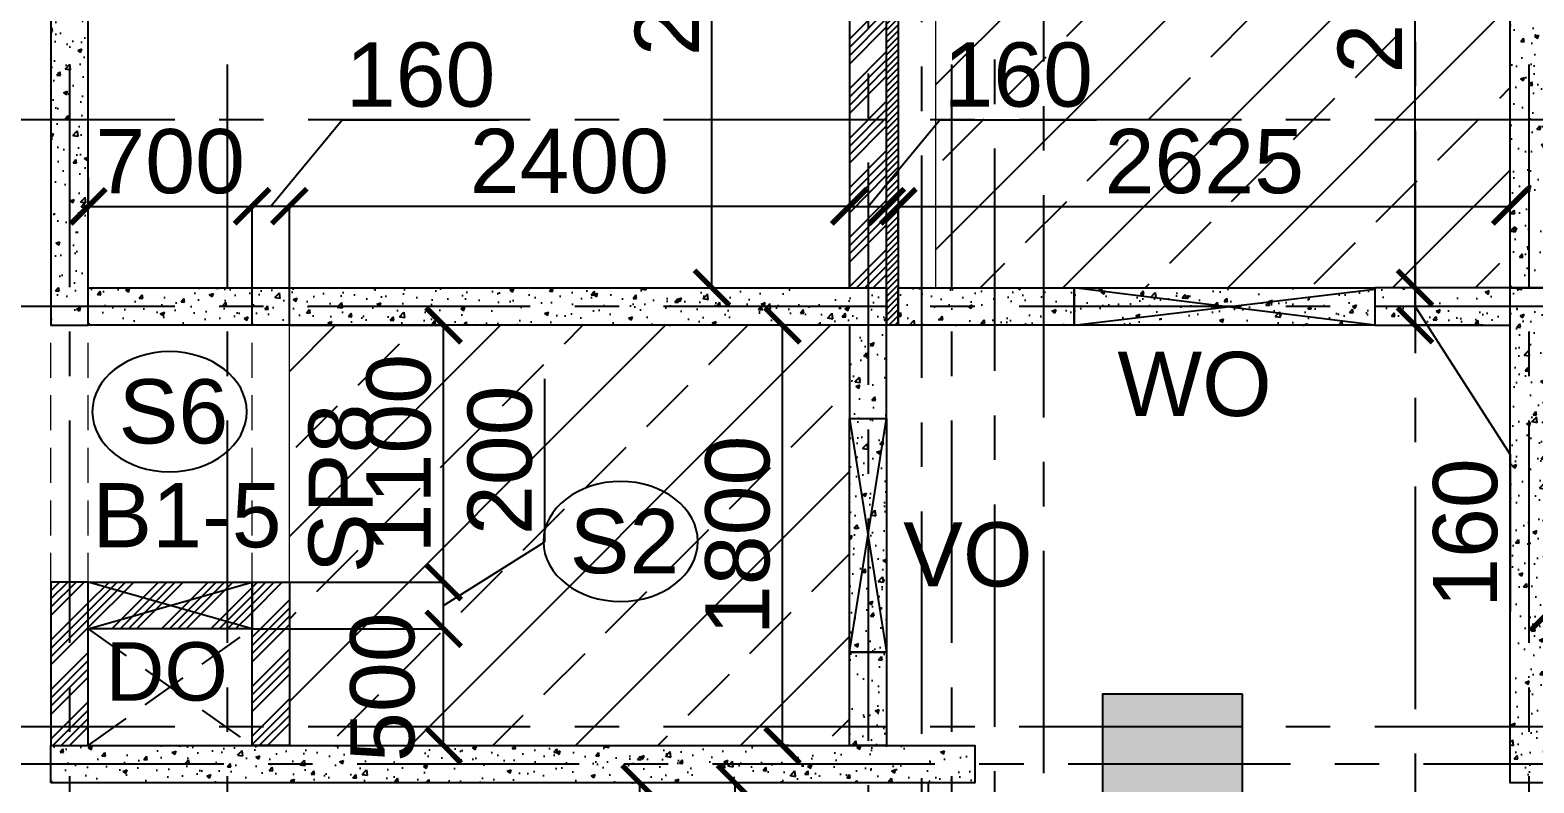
# Model space of a CAD drawing. Header units: inches. Extents: x 278200 to 407749, y -182622 to -96622.
# Drawn here: x 314546 to 320992, y -117585 to -114361 of the extents above; entities that cross this region are included whole.
import ezdxf

# ---------------------------------------------------------------- set-up
doc = ezdxf.new("R2010")
doc.units = ezdxf.units.IN
doc.header["$MEASUREMENT"] = 0
doc.linetypes.add('CENTER', pattern=[50.8, 31.75, -6.35, 6.35, -6.35])
doc.linetypes.add('Hidden', pattern=[3, 2, -1])
for name, color, linetype in [('1', 8, 'Continuous'), ('160 R.C. WALL HAT', 8, 'Continuous'), ('160 R.C.WALL', 6, 'Continuous'), ('2', 5, 'Continuous'), ('AR-Column', 40, 'Continuous'), ('BEAM TEXT', 4, 'Continuous'), ('DIM', 251, 'Continuous'), ('DOP IN SHEAR WALL', 5, 'Continuous'), ('GRID', 8, 'CENTER'), ('NON S.WALL HATCH', 8, 'Continuous'), ('NON STRUC R.C.WALL', 6, 'Continuous'), ('NON.STRUC.R.C.WALLS', 1, 'Continuous'), ('SPANRAL BEAM', 3, 'Continuous'), ('SUNKEN', 8, 'Continuous'), ('TEXT-1', 3, 'Continuous')]:
    doc.layers.add(name, color=color, linetype=linetype)
for name, color, linetype, lineweight in [('BEAMS', 3, 'Continuous', 0), ('SLAB CIR', 1, 'Continuous', 25), ('SLAB TXT', 3, 'Continuous', 0)]:
    doc.layers.add(name, color=color, linetype=linetype, lineweight=lineweight)
doc.styles.add('T200', font='sanss___.ttf', dxfattribs={"height": 275})
doc.styles.add('T300', font='sanss___.ttf', dxfattribs={"height": 350})
doc.dimstyles.new('T 200', dxfattribs={"dimtxt": 275, "dimasz": 150, "dimexe": 1, "dimexo": 0, "dimgap": 50, "dimtad": 1, "dimdec": 0, "dimrnd": 5, "dimdsep": 46, "dimtxsty": 'T200', "dimblk": 'ARCHTICK', "dimcen": 2.5, "dimdle": 1, "dimclrd": 5, "dimclre": 253, "dimclrt": 1, "dimadec": 0, "dimazin": 0, "dimtfac": 1, "dimtdec": 0, "dimtmove": 2, "dimatfit": 3, "dimfxl": 0, "dimarcsym": 0})
pattern_1 = [(45, (2631098.34, -227725.94), (-106.066017, 106.066017), []), (45, (2631133.7, -227725.94), (-106.066017, 106.066017), []), (45, (2631169.05, -227725.94), (-106.066017, 106.066017), []), (45, (2631204.41, -227725.94), (-106.066017, 106.066017), [])]
pattern_2 = [(50, (2502080.12, 118330.9), (179.315046, -15.688034), [18.75, -206.25]), (355, (2502080.12, 118330.9), (-34.687833, 188.048033), [15, -165]), (100.4514445, (2502095.07, 118329.6), (144.627212, 172.359998), [15.935048, -175.285528]), (46.1842, (2502080.12, 118380.9), (266.810333, -41.37982), [28.125, -309.375]), (96.635635, (2502102.36, 118377.46), (233.665486, 243.52965), [23.902586, -262.92844]), (351.184164, (2502080.12, 118380.9), (233.665486, 243.52965), [22.5, -247.5]), (21, (2502105.12, 118368.4), (149.226763, -100.654723), [18.75, -206.25]), (326, (2502105.12, 118368.4), (60.828833, 181.287511), [15, -165]), (71.451445, (2502117.56, 118360.02), (210.055594, 80.632788), [15.935047, -175.285528]), (37.5, (2502080.12, 118330.906), (3.0399638, 83.2234635), [0, -163, 0, -167.5, 0, -165.625]), (7.5, (2502080.12, 118330.91), (65.7673844, 98.602928), [0, -95.5, 0, -159.25, 0, -63.125]), (327.5, (2502024.37, 118330.906), (133.455609, -5.638718), [0, -62.5, 0, -195, 0, -258.75]), (317.5, (2501999.37, 118330.91), (145.7965423, 25.0262456), [0, -81.25, 0, -129.5, 0, -183.75])]
pattern_3 = [(50, (2493924.82, 120130.9), (179.315046, -15.688034), [18.75, -206.25]), (355, (2493924.82, 120130.9), (-34.687833, 188.048033), [15, -165]), (100.4514445, (2493939.76, 120129.6), (144.627212, 172.359998), [15.935048, -175.285528]), (46.1842, (2493924.82, 120180.9), (266.810333, -41.37982), [28.125, -309.375]), (96.635635, (2493947.05, 120177.46), (233.665486, 243.52965), [23.902586, -262.92844]), (351.184164, (2493924.82, 120180.9), (233.665486, 243.52965), [22.5, -247.5]), (21, (2493949.82, 120168.4), (149.226763, -100.654723), [18.75, -206.25]), (326, (2493949.82, 120168.4), (60.828833, 181.287511), [15, -165]), (71.451445, (2493962.25, 120160.02), (210.055594, 80.632788), [15.935047, -175.285528]), (37.5, (2493924.816, 120130.906), (3.0399638, 83.2234635), [0, -163, 0, -167.5, 0, -165.625]), (7.5, (2493924.82, 120130.91), (65.7673844, 98.602928), [0, -95.5, 0, -159.25, 0, -63.125]), (327.5, (2493869.066, 120130.906), (133.455609, -5.638718), [0, -62.5, 0, -195, 0, -258.75]), (317.5, (2493844.07, 120130.91), (145.7965423, 25.0262456), [0, -81.25, 0, -129.5, 0, -183.75])]

# ---------------------------------------------------------------- blocks, each defined once
blk = doc.blocks.new('_ARCHTICK')
at = {"color": 0, "linetype": 'ByBlock', "const_width": 0.15}
blk.add_lwpolyline([(-0.5, -0.5), (0.5, 0.5)], dxfattribs=at)
blk = doc.blocks.new('*D662')
at = {"layer": 'Defpoints', "color": 0}
for p in [(317159.1, -117584.9), (317724.5, -117584.9, 14.7), (317426, -120734.9, 14.7)]:
    blk.add_point(p, dxfattribs=at)
at = {"layer": 'DIM', "color": 253, "lineweight": -2}
for p, q in [((317724.5, -117584.9), (317158.1, -117584.9)), ((317426, -120734.9), (317158.1, -120734.9))]:
    blk.add_line(p, q, dxfattribs=at)
at = {"layer": 'DIM', "color": 5, "lineweight": -2}
blk.add_line((317159.1, -120735.9), (317159.1, -117583.9), dxfattribs=at)
at = {"layer": 'DIM', "color": 5, "lineweight": -2, "xscale": 150, "yscale": 150, "zscale": 150}
for p, rotation in [((317159.1, -117584.9), 90), ((317159.1, -120734.9), 270)]:
    blk.add_blockref('_ARCHTICK', p, dxfattribs=dict(at, rotation=rotation))
at = {"layer": 'DIM', "color": 1, "insert": (316967.3, -119159.9), "char_height": 275, "attachment_point": 5, "rotation": 90, "style": 'T200'}
blk.add_mtext('3150', dxfattribs=at)
blk = doc.blocks.new('*D663')
at = {"layer": 'Defpoints', "color": 0}
for p in [(317771.3, -115624.9), (317798.7, -115624.9, 14.7), (317798.7, -117424.9, 14.7)]:
    blk.add_point(p, dxfattribs=at)
at = {"layer": 'DIM', "color": 253, "lineweight": -2}
for p, q in [((317798.7, -115624.9), (317770.3, -115624.9)), ((317798.7, -117424.9), (317770.3, -117424.9))]:
    blk.add_line(p, q, dxfattribs=at)
at = {"layer": 'DIM', "color": 5, "lineweight": -2}
blk.add_line((317771.3, -117425.9), (317771.3, -115623.9), dxfattribs=at)
at = {"layer": 'DIM', "color": 5, "lineweight": -2, "xscale": 150, "yscale": 150, "zscale": 150}
for p, rotation in [((317771.3, -115624.9), 90), ((317771.3, -117424.9), 270)]:
    blk.add_blockref('_ARCHTICK', p, dxfattribs=dict(at, rotation=rotation))
at = {"layer": 'DIM', "color": 1, "insert": (317579.7, -116524.9), "char_height": 275, "attachment_point": 5, "rotation": 90, "style": 'T200'}
blk.add_mtext('1800', dxfattribs=at)
blk = doc.blocks.new('*D664')
at = {"layer": 'Defpoints', "color": 0}
for p in [(317469.1, -112624.9, 14.7), (317469.1, -112624.9), (317469.1, -115464.9, 14.7)]:
    blk.add_point(p, dxfattribs=at)
at = {"layer": 'DIM', "color": 253, "lineweight": -2}
for p, q in [((317469.1, -112624.9), (317468.1, -112624.9)), ((317469.1, -115464.9), (317468.1, -115464.9))]:
    blk.add_line(p, q, dxfattribs=at)
at = {"layer": 'DIM', "color": 5, "lineweight": -2}
blk.add_line((317469.1, -115465.9), (317469.1, -112623.9), dxfattribs=at)
at = {"layer": 'DIM', "color": 5, "lineweight": -2, "xscale": 150, "yscale": 150, "zscale": 150}
for p, rotation in [((317469.1, -112624.9), 90), ((317469.1, -115464.9), 270)]:
    blk.add_blockref('_ARCHTICK', p, dxfattribs=dict(at, rotation=rotation))
at = {"layer": 'DIM', "color": 1, "insert": (317277.4, -114044.9), "char_height": 275, "attachment_point": 5, "rotation": 90, "style": 'T200'}
blk.add_mtext('2840', dxfattribs=at)
blk = doc.blocks.new('*D665')
at = {"layer": 'Defpoints', "color": 0}
for p in [(314795.7, -114993.6, 14.7), (315497.5, -115115.6), (315497.5, -115624.9, 14.7)]:
    blk.add_point(p, dxfattribs=at)
at = {"layer": 'DIM', "color": 253, "lineweight": -2}
for p, q in [((314795.7, -114993.6), (314795.7, -115116.6)), ((315497.5, -115624.9), (315497.5, -115114.6))]:
    blk.add_line(p, q, dxfattribs=at)
at = {"layer": 'DIM', "color": 5, "lineweight": -2}
blk.add_line((314794.7, -115115.6), (315498.5, -115115.6), dxfattribs=at)
at = {"layer": 'DIM', "color": 5, "lineweight": -2, "xscale": 150, "yscale": 150, "zscale": 150, "rotation": 180}
blk.add_blockref('_ARCHTICK', (314795.7, -115115.6), dxfattribs=at)
at = {"layer": 'DIM', "color": 5, "lineweight": -2, "xscale": 150, "yscale": 150, "zscale": 150}
blk.add_blockref('_ARCHTICK', (315497.5, -115115.6), dxfattribs=at)
at = {"layer": 'DIM', "color": 1, "insert": (315146.6, -114924), "char_height": 275, "attachment_point": 5, "style": 'T200'}
blk.add_mtext('700', dxfattribs=at)
blk = doc.blocks.new('*D666')
at = {"layer": 'Defpoints', "color": 0}
for p in [(318057.8, -114993.6, 14.7), (318217.8, -115115.6), (318217.8, -115275.4, 14.7)]:
    blk.add_point(p, dxfattribs=at)
at = {"layer": 'DIM', "color": 5, "lineweight": -2}
for p, q in [((318137.8, -115115.6), (318445.7, -114744.9)), ((318445.7, -114744.9), (319117.9, -114744.9)), ((318056.8, -115115.6), (318218.8, -115115.6))]:
    blk.add_line(p, q, dxfattribs=at)
at = {"layer": 'DIM', "color": 253, "lineweight": -2}
for p, q in [((318057.8, -114993.6), (318057.8, -115116.6)), ((318217.8, -115275.4), (318217.8, -115114.6))]:
    blk.add_line(p, q, dxfattribs=at)
at = {"layer": 'DIM', "color": 5, "lineweight": -2, "xscale": 150, "yscale": 150, "zscale": 150, "rotation": 180}
blk.add_blockref('_ARCHTICK', (318057.8, -115115.6), dxfattribs=at)
at = {"layer": 'DIM', "color": 5, "lineweight": -2, "xscale": 150, "yscale": 150, "zscale": 150}
blk.add_blockref('_ARCHTICK', (318217.8, -115115.6), dxfattribs=at)
at = {"layer": 'DIM', "color": 1, "insert": (318781.8, -114553.1), "char_height": 275, "attachment_point": 5, "style": 'T200'}
blk.add_mtext('160', dxfattribs=at)
blk = doc.blocks.new('*D667')
at = {"layer": 'Defpoints', "color": 0}
for p in [(320891, -115115.6), (318267.8, -115272.1, 14.7), (320891, -115317.5, 14.7)]:
    blk.add_point(p, dxfattribs=at)
at = {"layer": 'DIM', "color": 5, "lineweight": -2}
blk.add_line((318266.8, -115115.6), (320892, -115115.6), dxfattribs=at)
at = {"layer": 'DIM', "color": 253, "lineweight": -2}
for p, q in [((318267.8, -115272.1), (318267.8, -115114.6)), ((320891, -115317.5), (320891, -115114.6))]:
    blk.add_line(p, q, dxfattribs=at)
at = {"layer": 'DIM', "color": 5, "lineweight": -2, "xscale": 150, "yscale": 150, "zscale": 150, "rotation": 180}
blk.add_blockref('_ARCHTICK', (318267.8, -115115.6), dxfattribs=at)
at = {"layer": 'DIM', "color": 5, "lineweight": -2, "xscale": 150, "yscale": 150, "zscale": 150}
blk.add_blockref('_ARCHTICK', (320891, -115115.6), dxfattribs=at)
at = {"layer": 'DIM', "color": 1, "insert": (319579.4, -114923.8), "char_height": 275, "attachment_point": 5, "style": 'T200'}
blk.add_mtext('2625', dxfattribs=at)
blk = doc.blocks.new('*D286')
at = {"layer": 'Defpoints', "color": 0}
for p in [(315497.5, -116924.9, 14.7), (316318.6, -116924.9), (315497.5, -117424.9, 14.7)]:
    blk.add_point(p, dxfattribs=at)
at = {"layer": 'DIM', "color": 253, "lineweight": -2}
for p, q in [((315497.5, -116924.9), (316319.6, -116924.9)), ((315497.5, -117424.9), (316319.6, -117424.9))]:
    blk.add_line(p, q, dxfattribs=at)
at = {"layer": 'DIM', "color": 5, "lineweight": -2}
blk.add_line((316318.6, -117425.9), (316318.6, -116923.9), dxfattribs=at)
at = {"layer": 'DIM', "color": 5, "lineweight": -2, "xscale": 150, "yscale": 150, "zscale": 150}
for p, rotation in [((316318.6, -116924.9), 90), ((316318.6, -117424.9), 270)]:
    blk.add_blockref('_ARCHTICK', p, dxfattribs=dict(at, rotation=rotation))
at = {"layer": 'DIM', "color": 1, "insert": (316057.7, -117174.9), "char_height": 275, "attachment_point": 5, "rotation": 90, "style": 'T200'}
blk.add_mtext('500', dxfattribs=at)
blk = doc.blocks.new('*D287')
at = {"layer": 'Defpoints', "color": 0}
for p in [(315657.5, -116724.9, 14.7), (316318.6, -116724.9), (315497.5, -116924.9, 14.7)]:
    blk.add_point(p, dxfattribs=at)
at = {"layer": 'DIM', "color": 5, "lineweight": -2}
for p, q in [((316752.3, -116552.4), (316752.3, -115854.2)), ((316318.6, -116824.9), (316752.3, -116552.4)), ((316318.6, -116925.9), (316318.6, -116723.9))]:
    blk.add_line(p, q, dxfattribs=at)
at = {"layer": 'DIM', "color": 253, "lineweight": -2}
for p, q in [((315657.5, -116724.9), (316319.6, -116724.9)), ((315497.5, -116924.9), (316319.6, -116924.9))]:
    blk.add_line(p, q, dxfattribs=at)
at = {"layer": 'DIM', "color": 5, "lineweight": -2, "xscale": 150, "yscale": 150, "zscale": 150}
for p, rotation in [((316318.6, -116724.9), 90), ((316318.6, -116924.9), 270)]:
    blk.add_blockref('_ARCHTICK', p, dxfattribs=dict(at, rotation=rotation))
at = {"layer": 'DIM', "color": 1, "insert": (316560.6, -116203.3), "char_height": 275, "attachment_point": 5, "rotation": 90, "style": 'T200'}
blk.add_mtext('200', dxfattribs=at)
blk = doc.blocks.new('*D288')
at = {"layer": 'Defpoints', "color": 0}
for p in [(315657.5, -115624.9, 14.7), (316318.6, -115624.9), (315657.5, -116724.9, 14.7)]:
    blk.add_point(p, dxfattribs=at)
at = {"layer": 'DIM', "color": 253, "lineweight": -2}
for p, q in [((315657.5, -115624.9), (316319.6, -115624.9)), ((315657.5, -116724.9), (316319.6, -116724.9))]:
    blk.add_line(p, q, dxfattribs=at)
at = {"layer": 'DIM', "color": 5, "lineweight": -2}
blk.add_line((316318.6, -116725.9), (316318.6, -115623.9), dxfattribs=at)
at = {"layer": 'DIM', "color": 5, "lineweight": -2, "xscale": 150, "yscale": 150, "zscale": 150}
for p, rotation in [((316318.6, -115624.9), 90), ((316318.6, -116724.9), 270)]:
    blk.add_blockref('_ARCHTICK', p, dxfattribs=dict(at, rotation=rotation))
at = {"layer": 'DIM', "color": 1, "insert": (316127, -116174.9), "char_height": 275, "attachment_point": 5, "rotation": 90, "style": 'T200'}
blk.add_mtext('1100', dxfattribs=at)
blk = doc.blocks.new('*D290')
at = {"layer": 'Defpoints', "color": 0}
for p in [(315657.5, -115114.6), (315497.5, -115624.9), (315657.5, -115624.9)]:
    blk.add_point(p, dxfattribs=at)
at = {"layer": 'DIM', "color": 5, "lineweight": -2}
for p, q in [((315577.5, -115114.6), (315884, -114744.9)), ((315884, -114744.9), (316556.2, -114744.9)), ((315496.5, -115114.6), (315658.5, -115114.6))]:
    blk.add_line(p, q, dxfattribs=at)
at = {"layer": 'DIM', "color": 253, "lineweight": -2}
for p, q in [((315497.5, -115624.9), (315497.5, -115113.6)), ((315657.5, -115624.9), (315657.5, -115113.6))]:
    blk.add_line(p, q, dxfattribs=at)
at = {"layer": 'DIM', "color": 5, "lineweight": -2, "xscale": 150, "yscale": 150, "zscale": 150, "rotation": 180}
blk.add_blockref('_ARCHTICK', (315497.5, -115114.6), dxfattribs=at)
at = {"layer": 'DIM', "color": 5, "lineweight": -2, "xscale": 150, "yscale": 150, "zscale": 150}
blk.add_blockref('_ARCHTICK', (315657.5, -115114.6), dxfattribs=at)
at = {"layer": 'DIM', "color": 1, "insert": (316220.1, -114553.1), "char_height": 275, "attachment_point": 5, "style": 'T200'}
blk.add_mtext('160', dxfattribs=at)
blk = doc.blocks.new('*D291')
at = {"layer": 'Defpoints', "color": 0}
for p in [(318057.8, -115114.6), (318057.8, -115464.9, 14.7), (315657.5, -115624.9)]:
    blk.add_point(p, dxfattribs=at)
at = {"layer": 'DIM', "color": 5, "lineweight": -2}
blk.add_line((315656.5, -115114.6), (318058.8, -115114.6), dxfattribs=at)
at = {"layer": 'DIM', "color": 253, "lineweight": -2}
for p, q in [((315657.5, -115624.9), (315657.5, -115113.6)), ((318057.8, -115464.9), (318057.8, -115113.6))]:
    blk.add_line(p, q, dxfattribs=at)
at = {"layer": 'DIM', "color": 5, "lineweight": -2, "xscale": 150, "yscale": 150, "zscale": 150, "rotation": 180}
blk.add_blockref('_ARCHTICK', (315657.5, -115114.6), dxfattribs=at)
at = {"layer": 'DIM', "color": 5, "lineweight": -2, "xscale": 150, "yscale": 150, "zscale": 150}
blk.add_blockref('_ARCHTICK', (318057.8, -115114.6), dxfattribs=at)
at = {"layer": 'DIM', "color": 1, "insert": (316857.7, -114923), "char_height": 275, "attachment_point": 5, "style": 'T200'}
blk.add_mtext('2400', dxfattribs=at)
blk = doc.blocks.new('*D572')
at = {"layer": 'Defpoints', "color": 0}
for p in [(320482.6, -115464.9), (320773.7, -115464.9, 14.7), (320773.7, -115624.9, 14.7)]:
    blk.add_point(p, dxfattribs=at)
at = {"layer": 'DIM', "color": 253, "lineweight": -2}
for p, q in [((320773.7, -115464.9), (320481.6, -115464.9)), ((320773.7, -115624.9), (320481.6, -115624.9))]:
    blk.add_line(p, q, dxfattribs=at)
at = {"layer": 'DIM', "color": 5, "lineweight": -2}
for p, q in [((320482.6, -115625.9), (320482.6, -115463.9)), ((320482.6, -115544.9), (320891, -116178.8)), ((320891, -116178.8), (320891, -116851.1))]:
    blk.add_line(p, q, dxfattribs=at)
at = {"layer": 'DIM', "color": 5, "lineweight": -2, "xscale": 150, "yscale": 150, "zscale": 150}
for p, rotation in [((320482.6, -115464.9), 90), ((320482.6, -115624.9), 270)]:
    blk.add_blockref('_ARCHTICK', p, dxfattribs=dict(at, rotation=rotation))
at = {"layer": 'DIM', "color": 1, "insert": (320699.1, -116515), "char_height": 275, "attachment_point": 5, "rotation": 90, "style": 'T200'}
blk.add_mtext('160', dxfattribs=at)
blk = doc.blocks.new('*D573')
at = {"layer": 'Defpoints', "color": 0}
for p in [(320482.6, -112774.4), (320617, -112774.4, 14.7), (320773.7, -115464.9, 14.7)]:
    blk.add_point(p, dxfattribs=at)
at = {"layer": 'DIM', "color": 253, "lineweight": -2}
for p, q in [((320617, -112774.4), (320481.6, -112774.4)), ((320773.7, -115464.9), (320481.6, -115464.9))]:
    blk.add_line(p, q, dxfattribs=at)
at = {"layer": 'DIM', "color": 5, "lineweight": -2}
blk.add_line((320482.6, -115465.9), (320482.6, -112773.4), dxfattribs=at)
at = {"layer": 'DIM', "color": 5, "lineweight": -2, "xscale": 150, "yscale": 150, "zscale": 150}
for p, rotation in [((320482.6, -112774.4), 90), ((320482.6, -115464.9), 270)]:
    blk.add_blockref('_ARCHTICK', p, dxfattribs=dict(at, rotation=rotation))
at = {"layer": 'DIM', "color": 1, "insert": (320290.7, -114119.7), "char_height": 275, "attachment_point": 5, "rotation": 90, "style": 'T200'}
blk.add_mtext('2690', dxfattribs=at)
blk = doc.blocks.new('*D580')
at = {"layer": 'Defpoints', "color": 0}
for p in [(322950.6, -116858.1), (321051, -117080.2, 14.7), (322950.6, -117080.2, 14.7)]:
    blk.add_point(p, dxfattribs=at)
at = {"layer": 'DIM', "color": 5, "lineweight": -2}
blk.add_line((321050, -116858.1), (322951.6, -116858.1), dxfattribs=at)
at = {"layer": 'DIM', "color": 253, "lineweight": -2}
for p, q in [((321051, -117080.2), (321051, -116857.1)), ((322950.6, -117080.2), (322950.6, -116857.1))]:
    blk.add_line(p, q, dxfattribs=at)
at = {"layer": 'DIM', "color": 5, "lineweight": -2, "xscale": 150, "yscale": 150, "zscale": 150, "rotation": 180}
blk.add_blockref('_ARCHTICK', (321051, -116858.1), dxfattribs=at)
at = {"layer": 'DIM', "color": 5, "lineweight": -2, "xscale": 150, "yscale": 150, "zscale": 150}
blk.add_blockref('_ARCHTICK', (322950.6, -116858.1), dxfattribs=at)
at = {"layer": 'DIM', "color": 1, "insert": (322000.8, -116666.4), "char_height": 275, "attachment_point": 5, "style": 'T200'}
blk.add_mtext('1900', dxfattribs=at)
blk = doc.blocks.new('*D768')
at = {"layer": 'Defpoints', "color": 0}
for p in [(317567.8, -117584.9), (317795.7, -117584.9, 14.7), (317795.7, -118784.9)]:
    blk.add_point(p, dxfattribs=at)
at = {"layer": 'DIM', "color": 253, "lineweight": -2}
for p, q in [((317795.7, -117584.9), (317566.8, -117584.9)), ((317795.7, -118784.9), (317566.8, -118784.9))]:
    blk.add_line(p, q, dxfattribs=at)
at = {"layer": 'DIM', "color": 5, "lineweight": -2}
blk.add_line((317567.8, -118785.9), (317567.8, -117583.9), dxfattribs=at)
at = {"layer": 'DIM', "color": 5, "lineweight": -2, "xscale": 150, "yscale": 150, "zscale": 150}
for p, rotation in [((317567.8, -117584.9), 90), ((317567.8, -118784.9), 270)]:
    blk.add_blockref('_ARCHTICK', p, dxfattribs=dict(at, rotation=rotation))
at = {"layer": 'DIM', "color": 1, "insert": (317376.2, -118184.9), "char_height": 275, "attachment_point": 5, "rotation": 90, "style": 'T200'}
blk.add_mtext('1200', dxfattribs=at)
blk = doc.blocks.new('A$C02A55DAE')
at = {"layer": 'NON S.WALL HATCH'}
h = blk.add_hatch(dxfattribs=at)
h.set_pattern_fill('SACNCR', color=256, scale=1000)
h.set_pattern_definition([(45, (-131825.64, 75915.45), (-66.29126, 66.29126), []), (45, (-131759.35, 75915.45), (-66.29126, 66.29126), [0, -93.75])])
h.paths.add_polyline_path([(22427.1, -18480), (23027.1, -18480), (23027.1, -17880), (22427.1, -17880)])
h.paths.add_polyline_path([(22427.1, -15170), (23027.1, -15170), (23027.1, -14570), (22427.1, -14570)])
h.paths.add_polyline_path([(22427.1, -11500), (23027.1, -11500), (23027.1, -11860), (22427.1, -11860)])
h.paths.add_polyline_path([(34482.9, -18480), (33882.9, -18480), (33882.9, -17880), (34482.9, -17880)])
h.paths.add_polyline_path([(34482.9, -11260), (33882.9, -11260), (33882.9, -11860), (34482.9, -11860)])
edge = h.paths.add_edge_path()
edge.add_line((34435.5, -11860), (34435.5, -14570))
at = {"layer": 'AR-Column', "color": 4, "elevation": -29.5}
blk.add_lwpolyline([(34482.9, -11260), (33882.9, -11260), (33882.9, -11860), (34482.9, -11860)], close=True, dxfattribs=at)

msp = doc.modelspace()

# ---------------------------------------------------------------- hatches: boundary and pattern name
at = {"layer": '160 R.C. WALL HAT'}
h = msp.add_hatch(dxfattribs=at)
h.set_pattern_fill('AR-CONC', color=256, scale=25)
h.set_pattern_definition([(50, (2500020.12, 120290.9), (179.315046, -15.688034), [18.75, -206.25]), (355, (2500020.12, 120290.9), (-34.687833, 188.048033), [15, -165]), (100.4514445, (2500035.07, 120289.6), (144.627212, 172.359998), [15.935048, -175.285528]), (46.1842, (2500020.12, 120340.9), (266.810333, -41.37982), [28.125, -309.375]), (96.635635, (2500042.36, 120337.46), (233.665486, 243.52965), [23.902586, -262.92844]), (351.184164, (2500020.12, 120340.9), (233.665486, 243.52965), [22.5, -247.5]), (21, (2500045.12, 120328.4), (149.226763, -100.654723), [18.75, -206.25]), (326, (2500045.12, 120328.4), (60.828833, 181.287511), [15, -165]), (71.451445, (2500057.56, 120320.02), (210.055594, 80.632788), [15.935047, -175.285528]), (37.5, (2500020.12, 120290.906), (3.0399638, 83.2234635), [0, -163, 0, -167.5, 0, -165.625]), (7.5, (2500020.12, 120290.91), (65.7673844, 98.602928), [0, -95.5, 0, -159.25, 0, -63.125]), (327.5, (2499964.37, 120290.906), (133.455609, -5.638718), [0, -62.5, 0, -195, 0, -258.75]), (317.5, (2499939.37, 120290.91), (145.7965423, 25.0262456), [0, -81.25, 0, -129.5, 0, -183.75])])
h.paths.add_polyline_path([(321051, -111704.9), (320891, -111704.9), (320891, -115464.9), (321051, -115464.9)])
h = msp.add_hatch(dxfattribs=at)
h.set_pattern_fill('AR-CONC', color=256, scale=25)
h.set_pattern_definition(pattern_3)
h.paths.add_polyline_path([(314635.7, -115624.9), (314795.7, -115624.9), (314795.7, -113624.9), (314635.7, -113624.9)])
h = msp.add_hatch(dxfattribs=at)
h.set_pattern_fill('AR-CONC', color=256, scale=25)
h.set_pattern_definition(pattern_3)
h.paths.add_polyline_path([(314795.7, -115464.9), (318217.8, -115464.9), (318217.8, -115624.9), (314795.7, -115624.9)])
h = msp.add_hatch(dxfattribs=at)
h.set_pattern_fill('AR-CONC', color=256, scale=25)
h.set_pattern_definition(pattern_2)
h.paths.add_polyline_path([(320272.7, -115464.9), (320272.7, -115624.9), (320891, -115624.9), (320891, -115464.9)])
h.paths.add_polyline_path([(320272.7, -115624.9), (320272.7, -115464.9), (318267.8, -115464.9), (318267.8, -115624.9)])
h = msp.add_hatch(dxfattribs=at)
h.set_pattern_fill('AR-CONC', color=256, scale=25)
h.set_pattern_definition(pattern_2)
h.paths.add_polyline_path([(320891, -115464.9), (321051, -115464.9), (321051, -117584.9), (320891, -117584.9)])
h = msp.add_hatch(dxfattribs=at)
h.set_pattern_fill('AR-CONC', color=256, scale=25)
h.set_pattern_definition(pattern_2)
h.paths.add_polyline_path([(318217.8, -115624.9), (318057.8, -115624.9), (318057.8, -117424.9), (318217.8, -117424.9)])
h = msp.add_hatch(dxfattribs=at)
h.set_pattern_fill('AR-CONC', color=256, scale=25)
h.set_pattern_definition([(50, (2493764.81, 118170.9), (179.315046, -15.688034), [18.75, -206.25]), (355, (2493764.81, 118170.9), (-34.687833, 188.048033), [15, -165]), (100.4514445, (2493779.76, 118169.6), (144.627212, 172.359998), [15.935048, -175.285528]), (46.1842, (2493764.81, 118220.9), (266.810333, -41.37982), [28.125, -309.375]), (96.635635, (2493787.05, 118217.46), (233.665486, 243.52965), [23.902586, -262.92844]), (351.184164, (2493764.8, 118220.9), (233.665486, 243.52965), [22.5, -247.5]), (21, (2493789.81, 118208.4), (149.226763, -100.654723), [18.75, -206.25]), (326, (2493789.81, 118208.4), (60.828833, 181.287511), [15, -165]), (71.451445, (2493802.25, 118200.02), (210.055594, 80.632788), [15.935047, -175.285528]), (37.5, (2493764.81, 118170.906), (3.0399638, 83.2234635), [0, -163, 0, -167.5, 0, -165.625]), (7.5, (2493764.81, 118170.91), (65.7673844, 98.602928), [0, -95.5, 0, -159.25, 0, -63.125]), (327.5, (2493709.06, 118170.906), (133.455609, -5.638718), [0, -62.5, 0, -195, 0, -258.75]), (317.5, (2493684.06, 118170.91), (145.7965423, 25.0262456), [0, -81.25, 0, -129.5, 0, -183.75])])
h.paths.add_polyline_path([(314635.7, -117584.9), (314635.7, -117424.9), (318595.7, -117424.9), (318595.7, -117584.9)])
at = {"layer": '2'}
h = msp.add_hatch(dxfattribs=at)
h.set_pattern_fill('ANSI31', color=1, scale=150, style=0)
h.set_pattern_definition([(45, (280308.292, 13245.27), (-13.2582521, 13.2582521), [])])
h.paths.add_polyline_path([(318267.8, -115624.9), (318217.8, -115624.9), (318217.8, -111704.9), (318267.8, -111704.9)])
at = {"layer": 'NON STRUC R.C.WALL'}
h = msp.add_hatch(dxfattribs=at)
h.set_pattern_fill('ANSI34', color=1, scale=200)
h.set_pattern_definition([(45, (2631098.34, -227725.94), (-106.066017, 106.066017), []), (45, (2631133.7, -227725.94), (-106.066017, 106.066017), []), (45, (2631169.05, -227725.94), (-106.066017, 106.066017), []), (45, (2631204.41, -227725.94), (-106.066017, 106.066017), [])])
h.paths.add_polyline_path([(318057.8, -115464.9), (318217.8, -115464.9), (318217.8, -112774.4), (318057.8, -112774.4)])
h = msp.add_hatch(dxfattribs=at)
h.set_pattern_fill('ANSI34', color=1, scale=200)
h.set_pattern_definition(pattern_1)
h.paths.add_polyline_path([(314795.7, -116724.9), (314635.7, -116724.9), (314635.7, -117424.9), (314795.7, -117424.9)])
h = msp.add_hatch(dxfattribs=at)
h.set_pattern_fill('ANSI34', color=1, scale=200)
h.set_pattern_definition(pattern_1)
h.paths.add_polyline_path([(314795.7, -116724.9), (315497.5, -116724.9), (315497.5, -116924.9), (314795.7, -116924.9)])
h = msp.add_hatch(dxfattribs=at)
h.set_pattern_fill('ANSI34', color=1, scale=200)
h.set_pattern_definition(pattern_1)
h.paths.add_polyline_path([(315497.5, -116724.9), (315657.5, -116724.9), (315657.5, -117424.9), (315497.5, -117424.9)])
at = {"layer": 'SUNKEN'}
h = msp.add_hatch(dxfattribs=at)
h.set_pattern_fill('ANSI33', color=256, scale=2000)
h.set_pattern_definition([(45, (280098.3, 13245.27), (-353.5534, 353.5534), []), (45, (280451.85, 13245.27), (-353.5534, 353.5534), [250, -125])])
h.paths.add_polyline_path([(318427.8, -112774.4), (318427.8, -115464.9), (320891, -115464.9), (320891, -112774.4)])
h = msp.add_hatch(dxfattribs=at)
h.set_pattern_fill('ANSI33', color=256, scale=2000)
h.set_pattern_definition([(45, (2645780.65, -256330.56), (-353.55339, 353.55339), []), (45, (2646134.2, -256330.56), (-353.55339, 353.55339), [250, -125])])
h.paths.add_polyline_path([(318057.8, -117424.9), (318057.8, -115664.9), (318057.8, -115624.9), (315657.5, -115624.9), (315657.5, -117424.9)])

# ---------------------------------------------------------------- linework, layer by layer
at = {"layer": '1', "linetype": 'Hidden', "ltscale": 100}
for p, q in [((314795.7, -117424.9, 14.7), (315497.5, -116924.9, 14.7)), ((314795.7, -116924.9, 14.7), (315497.5, -117424.9, 14.7))]:
    msp.add_line(p, q, dxfattribs=at)
at = {"layer": '160 R.C.WALL', "elevation": 14.7}
for points in [[(321051, -115464.9), (320891, -115464.9), (320891, -111704.9), (321051, -111704.9)], [(314795.7, -115464.9), (318217.8, -115464.9), (318217.8, -115624.9), (314795.7, -115624.9)], [(319021, -115624.9), (318267.8, -115624.9), (318267.8, -115464.9), (319021, -115464.9)], [(320311, -115624.9), (320891, -115624.9), (320891, -115464.9), (320311, -115464.9)], [(320891, -115464.9), (321051, -115464.9), (321051, -117584.9), (320891, -117584.9)], [(318057.8, -116024.9), (318217.8, -116024.9), (318217.8, -115624.9), (318057.8, -115624.9)], [(318057.8, -117024.9), (318217.8, -117024.9), (318217.8, -117424.9), (318057.8, -117424.9)], [(314635.7, -117584.9), (314635.7, -117424.9), (318595.7, -117424.9), (318595.7, -117584.9)]]:
    msp.add_lwpolyline(points, close=True, dxfattribs=at)
msp.add_lwpolyline([(314635.7, -113624.9), (314635.7, -115624.9), (314795.7, -115624.9), (314795.7, -113624.9)], dxfattribs=at)
at = {"layer": '2', "color": 5}
for p, q in [((314795.7, -116924.9, 14.7), (315497.5, -116724.9, 14.7)), ((315497.5, -116924.9, 14.7), (314795.7, -116724.9, 14.7))]:
    msp.add_line(p, q, dxfattribs=at)
at = {"layer": '2', "color": 1, "elevation": 14.7}
msp.add_lwpolyline([(318267.8, -115624.9), (318217.8, -115624.9), (318217.8, -111704.9), (318267.8, -111704.9)], close=True, dxfattribs=at)
at = {"layer": '2', "color": 5, "elevation": 14.7}
msp.add_lwpolyline([(314795.7, -116724.9), (315497.5, -116724.9), (315497.5, -116924.9), (314795.7, -116924.9)], close=True, dxfattribs=at)
at = {"layer": 'BEAMS', "linetype": 'Hidden', "ltscale": 75}
for p, q in [((318057.8, -112774.4, 14.7), (318057.8, -115464.9, 14.7)), ((318217.8, -112774.4, 14.7), (318217.8, -115464.9, 14.7)), ((318267.8, -112774.4, 14.7), (318267.8, -115464.9, 14.7)), ((314635.7, -117424.9, 14.7), (314635.7, -115624.9, 14.7)), ((314795.7, -117424.9, 14.7), (314795.7, -115624.9, 14.7)), ((315497.5, -117424.9, 14.7), (315497.5, -115624.9, 14.7)), ((314795.7, -116724.9, 14.7), (315497.5, -116724.9, 14.7)), ((314795.7, -116924.9, 14.7), (315497.5, -116924.9, 14.7)), ((318395.7, -117584.9, 14.7), (318395.7, -120734.9, 14.7))]:
    msp.add_line(p, q, dxfattribs=at)
at = {"layer": 'BEAMS', "color": 4, "linetype": 'Continuous', "ltscale": 0.01}
for p, q in [((318427.8, -112774.4, 14.7), (318427.8, -115464.9, 14.7)), ((315657.5, -117424.9, 14.7), (315657.5, -115624.9, 14.7))]:
    msp.add_line(p, q, dxfattribs=at)
at = {"layer": 'DOP IN SHEAR WALL'}
for p, q in [((320311, -115624.9, 14.7), (319021, -115464.9, 14.7)), ((319021, -115624.9, 14.7), (320311, -115469.7, 14.7)), ((318057.8, -117024.9, 14.7), (318217.8, -116024.9, 14.7)), ((318057.8, -116024.9, 14.7), (318217.8, -117024.9, 14.7))]:
    msp.add_line(p, q, dxfattribs=at)
at = {"layer": 'DOP IN SHEAR WALL', "elevation": 14.7}
for points in [[(319021, -115464.9), (320311, -115464.9), (320311, -115624.9), (319021, -115624.9)], [(318057.8, -116024.9), (318217.8, -116024.9), (318217.8, -117024.9), (318057.8, -117024.9)]]:
    msp.add_lwpolyline(points, close=True, dxfattribs=at)
at = {"layer": 'GRID', "ltscale": 30}
for p, q in [((314715.7, -99268.8, 14.7), (314715.7, -130305.3, 14.7)), ((315390.7, -99268.8, 14.7), (315390.7, -130305.3, 14.7)), ((318495.7, -99268.8, 14.7), (318495.7, -130305.3, 14.7)), ((320971, -99268.8, 14.7), (320971, -130305.3, 14.7)), ((320482.6, -99552.1, 14.7), (320482.6, -130305.3, 14.7)), ((318680.7, -99628, 14.7), (318680.7, -130305.3, 14.7)), ((318137.8, -99688, 14.7), (318137.8, -130305.3, 14.7)), ((318367.8, -99658.2, 14.7), (318367.8, -130305.3, 14.7)), ((318890.7, -99827.2, 14.7), (318890.7, -130305.3, 14.7)), ((366982.1, -114744.9, 14.7), (281010.3, -114744.9, 14.7)), ((366982.1, -115544.9, 14.7), (280837.7, -115544.9, 14.7)), ((366982.1, -117344.9, 14.7), (281034.8, -117344.9, 14.7)), ((367192.1, -117504.9, 14.7), (280837.7, -117504.9, 14.7))]:
    msp.add_line(p, q, dxfattribs=at)
at = {"layer": 'NON.STRUC.R.C.WALLS', "elevation": 14.7}
for points in [[(318057.8, -115464.9), (318217.8, -115464.9), (318217.8, -112774.4), (318057.8, -112774.4)], [(314795.7, -116724.9), (314635.7, -116724.9), (314635.7, -117424.9), (314795.7, -117424.9)], [(314795.7, -116724.9), (315497.5, -116724.9), (315497.5, -116924.9), (314795.7, -116924.9)], [(315497.5, -116724.9), (315657.5, -116724.9), (315657.5, -117424.9), (315497.5, -117424.9)]]:
    msp.add_lwpolyline(points, close=True, dxfattribs=at)
msp.add_lwpolyline([(318395.7, -117584.9), (318395.7, -118784.9), (317795.7, -118784.9), (317795.7, -118984.9), (318595.7, -118984.9), (318595.7, -117624.9)], dxfattribs=at)
at = {"layer": 'SLAB CIR', "extrusion": (0, 0, -1)}
for centre in [(315143.9, -115995.1), (317077.4, -116550.9)]:
    msp.add_ellipse(centre, major_axis=(331, 0), ratio=0.77685, dxfattribs=at)

# ---------------------------------------------------------------- block references
at = {"layer": 'DIM', "color": 1}
msp.add_blockref('A$C02A55DAE', (285260.7, -105944.9, 29.5), dxfattribs=at)

# ---------------------------------------------------------------- texts
at = {"layer": 'BEAM TEXT', "style": 'T300'}
msp.add_text('B1-5', height=275, dxfattribs=at).set_placement((314812.7, -116575.9))
at = {"layer": 'SLAB TXT', "style": 'T300'}
for s, p in [('S6', (314925.6, -116131.1)), ('S2', (316859.1, -116686.9))]:
    msp.add_text(s, height=275, dxfattribs=at).set_placement(p)
at = {"layer": 'SPANRAL BEAM', "style": 'T300'}
msp.add_text('SP8', height=275, rotation=90, dxfattribs=at).set_placement((316014.6, -116686.5))
at = {"layer": 'TEXT-1', "style": 'T300'}
for s, p in [('WO', (319207.2, -116013.7)), ('VO', (318288.3, -116743.6))]:
    msp.add_text(s, height=275, dxfattribs=at).set_placement(p)
at = {"layer": 'TEXT-1', "color": 4, "style": 'T300'}
msp.add_text('DO', height=250, dxfattribs=at).set_placement((314869.7, -117232.4))

# ---------------------------------------------------------------- dimensions: what is measured, and where the dimension line sits
at = {"layer": 'DIM'}
for base, p1, p2, angle, picture, middle in [((317469.1, -112624.9), (317469.1, -115464.9, 14.7), (317469.1, -112624.9, 14.7), 90, '*D664', (317277.4, -114044.9)), ((320482.55612, -112774.41664), (320773.67953, -115464.91662, 14.74101), (320617.0244, -112774.41664, 14.74101), 90, '*D573', (320290.71798, -114119.66663)), ((317771.3, -115624.9), (317798.7, -117424.9, 14.7), (317798.7, -115624.9, 14.7), 90, '*D663', (317579.7, -116524.9)), ((317159.1, -117584.9), (317426, -120734.9, 14.7), (317724.5, -117584.9, 14.7), 90, '*D662', (316967.3, -119159.9)), ((317567.8, -117584.9), (317795.7, -118784.9), (317795.7, -117584.9, 14.7), 270, '*D768', (317376.2, -118184.9))]:
    dim = msp.add_linear_dim(base=base, p1=p1, p2=p2, angle=angle, dimstyle='T 200', dxfattribs=at)
    dim.commit()
    dim.dimension.update_dxf_attribs({"geometry": picture, "text_midpoint": middle})
for base, p1, p2, picture, middle in [((315657.5, -115114.6), (315497.5, -115624.9), (315657.5, -115624.9), '*D290', (315934, -114744.9)), ((318217.8, -115115.6), (318057.8, -114993.6, 14.7), (318217.8, -115275.4, 14.7), '*D666', (318495.7, -114744.9))]:
    dim = msp.add_linear_dim(base=base, p1=p1, p2=p2, dimstyle='T 200', override={"dimtmove": 1}, dxfattribs=at)
    dim.commit()
    dim.dimension.update_dxf_attribs({"geometry": picture, "text_midpoint": middle, "dimtype": 160})
for base, p1, p2, picture, middle in [((315497.5, -115115.6), (314795.7, -114993.6, 14.7), (315497.5, -115624.9, 14.7), '*D665', (315146.6, -114924)), ((318057.8, -115114.6), (315657.5, -115624.9), (318057.8, -115464.9, 14.7), '*D291', (316857.7, -114923)), ((320891, -115115.6), (318267.8, -115272.1, 14.7), (320891, -115317.5, 14.7), '*D667', (319579.4, -114923.8)), ((322950.6, -116858.1), (321051, -117080.2, 14.7), (322950.6, -117080.2, 14.7), '*D580', (322000.8, -116666.4))]:
    dim = msp.add_linear_dim(base=base, p1=p1, p2=p2, dimstyle='T 200', dxfattribs=at)
    dim.commit()
    dim.dimension.update_dxf_attribs({"geometry": picture, "text_midpoint": middle})
for base, p1, p2, picture, middle in [((320482.6, -115464.9), (320773.7, -115624.9, 14.7), (320773.7, -115464.9, 14.7), '*D572', (320891, -116228.8)), ((316318.6, -116724.9), (315497.5, -116924.9, 14.7), (315657.5, -116724.9, 14.7), '*D287', (316752.3, -116502.4))]:
    dim = msp.add_linear_dim(base=base, p1=p1, p2=p2, angle=90, dimstyle='T 200', override={"dimtmove": 1}, dxfattribs=at)
    dim.commit()
    dim.dimension.update_dxf_attribs({"geometry": picture, "text_midpoint": middle, "dimtype": 160})
dim = msp.add_linear_dim(base=(316318.6, -115624.9), p1=(315657.5, -116724.9, 14.7), p2=(315657.5, -115624.9, 14.7), angle=90, dimstyle='T 200', override={"dimtmove": 1}, dxfattribs=at)
dim.commit()
dim.dimension.update_dxf_attribs({"geometry": '*D288', "text_midpoint": (316127, -116174.9)})
dim = msp.add_linear_dim(base=(316318.6, -116924.9), p1=(315497.5, -117424.9, 14.7), p2=(315497.5, -116924.9, 14.7), angle=90, dimstyle='T 200', dxfattribs=at)
dim.commit()
dim.dimension.update_dxf_attribs({"geometry": '*D286', "text_midpoint": (316057.7, -117174.9), "dimtype": 160})

doc.saveas('drawing.dxf')
